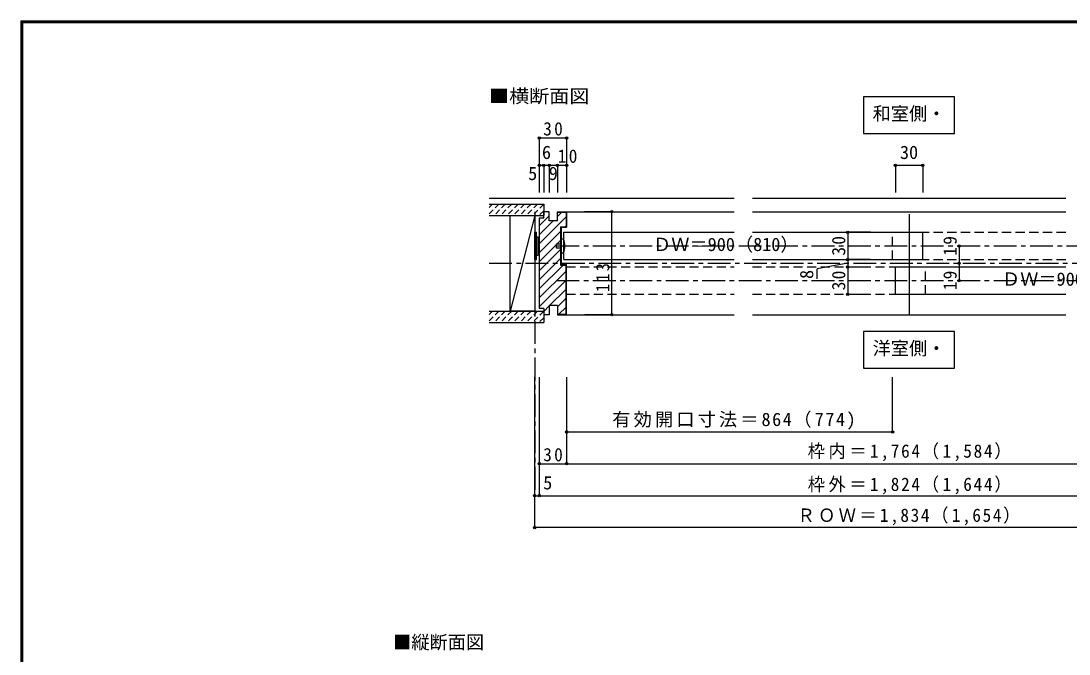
# Model space of a CAD drawing. Units: millimetres at full size, sheet at 1:5; some dimension numbers follow another scale. Extents: x -973 to 977, y -701 to 696.
# Drawn here: x -973 to 177, y 1 to 696 of the extents above; entities that cross this region are included whole.
import ezdxf
from ezdxf.enums import TextEntityAlignment as Align

# ---------------------------------------------------------------- set-up
doc = ezdxf.new("R2010")
doc.units = ezdxf.units.MM
doc.header["$LTSCALE"] = 5
doc.header["$PDMODE"] = 32
doc.header["$PDSIZE"] = 2.5
for name, pattern in [('CHAIN1', [8, 5, -1, 1, -1]), ('DASHED1', [1.8, 1.2, -0.6]), ('DASHED2', [3, 2, -1])]:
    doc.linetypes.add(name, pattern=pattern)
for name, color, linetype in [('0-1_通り芯', 4, 'CHAIN1'), ('0-2_柱', 7, 'Continuous'), ('0-3_仕上げ', 2, 'Continuous'), ('0-4_枠', 3, 'Continuous'), ('0-6_扉', 6, 'Continuous'), ('0-7_金物', 7, 'Continuous'), ('0-A_文字', 7, 'Continuous'), ('0-B_寸法', 7, 'Continuous'), ('0-C_ハッチ', 4, 'Continuous'), ('F-1_枠', 6, 'Continuous')]:
    doc.layers.add(name, color=color, linetype=linetype)
doc.styles.add('ＭＳ ゴシック', font='')
doc.styles.get('ＭＳ ゴシック').set_extended_font_data('MS Gothic')

msp = doc.modelspace()

# ---------------------------------------------------------------- linework, layer by layer
at = {"layer": '0-1_通り芯'}
for p, q in [((-409.366, 486.5), (-409.366, 175)), ((-385.366, 449), (388.672, 449)), ((-459.366, 430), (462.672, 430)), ((-385.366, 411), (388.672, 411))]:
    msp.add_line(p, q, dxfattribs=at)
at = {"layer": '0-2_柱'}
for p, q in [((-436.366, 482.5), (-409.366, 482.5)), ((-436.366, 377.5), (-436.366, 482.5)), ((-409.366, 482.5), (-436.366, 377.5)), ((-409.366, 482.5), (-409.366, 377.5)), ((-409.366, 377.5), (-436.366, 377.5))]:
    msp.add_line(p, q, dxfattribs=at)
at = {"layer": '0-3_仕上げ'}
for p, q in [((-459.366, 501.5), (-190.352, 501.5)), ((-459.366, 495), (-399.366, 495)), ((-399.366, 495), (-399.366, 482.5)), ((-170.352, 501.5), (173.667, 501.5)), ((-459.366, 482.5), (-399.366, 482.5)), ((-459.366, 377.5), (-399.366, 377.5)), ((-399.366, 377.5), (-399.366, 365)), ((-459.366, 365), (-399.366, 365))]:
    msp.add_line(p, q, dxfattribs=at)
at = {"layer": '0-4_枠'}
for p, q in [((-399.366, 479.5), (-399.366, 486.5)), ((-393.366, 486.5), (-399.366, 486.5)), ((-393.366, 476.5), (-393.366, 486.5)), ((-384.366, 476.5), (-384.366, 486.5)), ((-384.366, 486.5), (-374.366, 486.5)), ((-384.366, 486), (-374.866, 486)), ((-374.866, 486), (-374.866, 470)), ((-374.366, 486.5), (-374.366, 469.5)), ((-399.366, 479.5), (-404.366, 479.5)), ((-404.366, 479.5), (-404.366, 380.5)), ((-384.366, 476.5), (-393.366, 476.5)), ((-380.866, 470), (-374.866, 470)), ((-380.866, 470), (-380.866, 428)), ((-380.366, 469.5), (-374.366, 469.5)), ((-380.366, 469.5), (-380.366, 428.5)), ((-380.866, 428), (-374.866, 428)), ((-380.366, 428.5), (-374.366, 428.5)), ((-374.866, 374), (-374.866, 428)), ((-374.366, 373.5), (-374.366, 428.5)), ((-399.366, 380.5), (-404.366, 380.5)), ((-399.366, 380.5), (-399.366, 373.5)), ((-393.366, 383.5), (-393.366, 373.5)), ((-384.366, 383.5), (-393.366, 383.5)), ((-384.366, 383.5), (-384.366, 373.5)), ((-393.366, 373.5), (-399.366, 373.5)), ((-384.366, 374), (-374.866, 374)), ((-384.366, 373.5), (-374.366, 373.5))]:
    msp.add_line(p, q, dxfattribs=at)
at = {"layer": '0-4_枠', "color": 4}
for p, q in [((-374.366, 486.5), (-190.352, 486.5)), ((-170.352, 486.5), (173.667, 486.5)), ((-374.366, 373.5), (-190.352, 373.5)), ((-170.352, 373.5), (173.667, 373.5))]:
    msp.add_line(p, q, dxfattribs=at)
at = {"layer": '0-6_扉', "color": 3}
msp.add_line((1.653, 484), (1.653, 374), dxfattribs=at)
at = {"layer": '0-6_扉'}
for p, q in [((-170.352, 464), (16.662, 464)), ((16.662, 434), (16.662, 464)), ((-377.366, 434), (-190.352, 434)), ((-170.352, 434), (16.662, 434)), ((-13.356, 396), (-13.356, 426)), ((-13.356, 426), (173.658, 426)), ((-13.356, 396), (173.658, 396))]:
    msp.add_line(p, q, dxfattribs=at)
at = {"layer": '0-6_扉', "color": 2, "linetype": 'DASHED2'}
for p, q in [((-16.356, 434), (-16.356, 464)), ((-16.356, 464), (173.667, 464)), ((-374.366, 396), (-374.366, 426)), ((-374.366, 426), (-190.352, 426)), ((-170.352, 426), (19.662, 426)), ((-16.356, 434), (173.667, 434)), ((19.662, 396), (19.662, 426)), ((-374.366, 396), (-190.352, 396)), ((-170.352, 396), (19.662, 396))]:
    msp.add_line(p, q, dxfattribs=at)
at = {"layer": '0-6_扉'}
msp.add_lwpolyline([(-377.366, 434), (-377.366, 464), (-190.352, 464)], dxfattribs=at)
at = {"layer": '0-7_金物'}
for p, q in [((-409.366, 464.068), (-407.366, 464.068)), ((-409.366, 434.068), (-409.366, 464.068)), ((-407.366, 434.068), (-407.366, 464.068)), ((-407.366, 459.068), (-405.366, 459.068)), ((-405.366, 439.068), (-405.366, 459.068)), ((-405.366, 458.068), (-404.359, 458.068)), ((-385.366, 446.5), (-385.366, 451.5)), ((-385.366, 451.5), (-380.366, 451.5)), ((-407.366, 439.068), (-405.366, 439.068)), ((-405.366, 440.068), (-404.359, 440.068)), ((-380.366, 446.5), (-385.366, 446.5)), ((-380.366, 441.5), (-377.366, 441.5)), ((-409.366, 434.068), (-407.366, 434.068))]:
    msp.add_line(p, q, dxfattribs=at)
msp.add_lwpolyline([(-377.366, 456.5), (-380.366, 456.5), (-380.366, 441.5)], dxfattribs=at)
msp.add_arc((-404.991, 449), 28.625, 344.81071, 15.18929, dxfattribs=at)
at = {"layer": '0-A_文字'}
for p, q in [((-48.347, 612.5), (-48.347, 572.5)), ((51.653, 612.5), (-48.347, 612.5)), ((-48.347, 355), (-48.347, 315)), ((51.653, 355), (-48.347, 355)), ((51.653, 315), (51.653, 355)), ((-48.347, 315), (51.653, 315))]:
    msp.add_line(p, q, dxfattribs=at)
msp.add_lwpolyline([(-48.347, 572.5), (51.653, 572.5), (51.653, 612.5)], dxfattribs=at)
at = {"layer": '0-B_寸法', "color": 4}
for p, q in [((-404.366, 567.5), (-404.366, 507.5)), ((-404.366, 567.5), (-374.366, 567.5)), ((-374.366, 567.5), (-374.366, 507.5)), ((-404.366, 537.5), (-374.366, 537.5)), ((-399.366, 537.5), (-399.366, 507.5)), ((-393.366, 537.5), (-393.366, 507.5)), ((-384.366, 537.5), (-384.366, 507.5)), ((-13.347, 537.5), (-13.347, 507.5)), ((-13.347, 537.5), (16.653, 537.5)), ((16.653, 537.5), (16.653, 507.5)), ((-324.633, 486.5), (-354.698, 486.5)), ((-324.633, 374.5), (-324.633, 485.5)), ((-40.612, 464), (-65.658, 464)), ((-65.658, 464), (-65.658, 434)), ((56.662, 449), (56.662, 430)), ((-65.658, 430), (-99.114, 423.995)), ((-40.612, 434), (-65.658, 434)), ((-65.658, 434), (-40.612, 434)), ((-65.658, 434), (-65.658, 396)), ((-65.658, 426), (-40.612, 426)), ((56.662, 430), (56.662, 411)), ((-99.114, 412.952), (-99.114, 423.995)), ((-65.658, 396), (-40.612, 396)), ((-324.633, 373.5), (-354.698, 373.5)), ((-409.366, 140), (-409.366, 305)), ((-404.366, 305), (-404.366, 175)), ((-374.366, 305), (-374.366, 210)), ((-16.356, 245), (-16.356, 305)), ((-374.366, 245), (-16.356, 245)), ((-404.366, 210), (407.672, 210)), ((-409.366, 175), (412.672, 175)), ((412.672, 140), (-409.366, 140))]:
    msp.add_line(p, q, dxfattribs=at)
at = {"layer": '0-B_寸法'}
for p in [(-404.366, 567.5), (-374.366, 567.5), (-404.366, 537.5), (-399.366, 537.5), (-393.366, 537.5), (-384.366, 537.5), (-374.366, 537.5), (-13.347, 537.5), (16.653, 537.5), (-324.633, 486.5), (-65.658, 464), (56.662, 449), (-65.658, 434), (-65.658, 434), (-65.658, 426), (56.662, 430), (56.662, 411), (-65.658, 396), (-324.633, 373.5), (-374.366, 245), (-16.356, 245), (-404.366, 210), (-374.366, 210), (-409.366, 175), (-404.366, 175), (-409.366, 140)]:
    msp.add_point(p, dxfattribs=at)
at = {"layer": '0-C_ハッチ', "linetype": 'DASHED1'}
for p, q in [((-455.717, 495), (-459.366, 491.351)), ((-448.646, 495), (-459.366, 484.279)), ((-441.575, 495), (-454.075, 482.5)), ((-434.504, 495), (-447.004, 482.5)), ((-427.433, 495), (-439.933, 482.5)), ((-420.362, 495), (-432.862, 482.5)), ((-413.291, 495), (-425.791, 482.5)), ((-406.22, 495), (-418.72, 482.5)), ((-399.366, 494.782), (-411.648, 482.5)), ((-399.366, 487.711), (-404.577, 482.5)), ((-455.717, 377.5), (-459.366, 373.851)), ((-448.646, 377.5), (-459.366, 366.779)), ((-441.575, 377.5), (-454.075, 365)), ((-434.504, 377.5), (-447.004, 365)), ((-427.433, 377.5), (-439.933, 365)), ((-420.362, 377.5), (-432.862, 365)), ((-413.291, 377.5), (-425.791, 365)), ((-406.22, 377.5), (-418.72, 365)), ((-399.366, 377.282), (-411.648, 365)), ((-399.366, 370.211), (-404.577, 365))]:
    msp.add_line(p, q, dxfattribs=at)
at = {"layer": '0-C_ハッチ'}
for p, q in [((-399.366, 486.084), (-398.95, 486.5)), ((-384.366, 481.285), (-379.651, 486)), ((-404.366, 471.184), (-393.366, 482.184)), ((-404.366, 451.385), (-374.866, 480.885)), ((-404.366, 461.285), (-389.151, 476.5)), ((-404.366, 441.486), (-380.866, 464.986)), ((-375.852, 470), (-374.866, 470.986)), ((-404.366, 431.586), (-380.866, 455.086)), ((-404.366, 421.687), (-380.866, 445.187)), ((-404.366, 411.787), (-380.866, 435.287)), ((-404.366, 401.888), (-378.254, 428)), ((-404.366, 391.988), (-374.866, 421.488)), ((-404.366, 382.089), (-374.866, 411.589)), ((-393.056, 383.5), (-374.866, 401.689)), ((-384.366, 382.29), (-374.866, 391.79)), ((-399.366, 377.189), (-393.366, 383.189)), ((-382.757, 374), (-374.866, 381.89))]:
    msp.add_line(p, q, dxfattribs=at)
at = {"layer": 'F-1_枠'}
for p, q in [((-973.347, 695.833), (-973.347, -700.833)), ((-973.347, 695.833), (976.653, 695.833)), ((-973.347, 695), (976.653, 695)), ((-973.347, 694.167), (976.653, 694.167)), ((-972.514, 695.833), (-972.514, -700.833)), ((-971.68, 695.833), (-971.68, -700.833))]:
    msp.add_line(p, q, dxfattribs=at)

# ---------------------------------------------------------------- texts
at = {"layer": '0-A_文字', "style": 'ＭＳ ゴシック', "width": 1.1}
msp.add_text('■横断面図', height=14.66, dxfattribs=at).set_placement((-459.366, 601.667), align=Align.BOTTOM_LEFT)
at = {"layer": '0-A_文字', "style": 'ＭＳ ゴシック'}
for s, p in [('和室側・', (-38.347, 582.5)), ('洋室側・', (-38.347, 325)), ('■縦断面図', (-564.847, 2.5))]:
    msp.add_text(s, height=14.66, dxfattribs=at).set_placement(p, align=Align.BOTTOM_LEFT)
at = {"layer": '0-B_寸法', "style": 'ＭＳ ゴシック'}
for s, p in [('6', (-401.366, 540)), ('30', (-8.347, 540)), ('5', (-416.497, 516.882)), ('9', (-393.866, 516.882)), ('ＤＷ＝900（810）', (-279.435, 439)), ('ＤＷ＝900（810）', (103.667, 401)), ('5', (-399.995, 177.5))]:
    msp.add_text(s, height=14.66, dxfattribs=at).set_placement(p, align=Align.BOTTOM_LEFT)
msp.add_text('8', height=14.66, rotation=90, dxfattribs=at).set_placement((-99.114, 412.783), align=Align.BOTTOM_LEFT)
at = {"layer": '0-B_寸法', "char_height": 14.66, "attachment_point": 7, "style": 'ＭＳ ゴシック'}
for s, insert in [('\\T1.27;\\W0.95;30', (-399.991, 570)), ('\\T1.27;\\W0.95;10', (-384.01, 540)), ('\\T1.17;有効開口寸法＝864（774)', (-324.111, 247.5)), ('\\T1.2;\\W0.95;枠内＝1,764（1,584）', (-109.597, 212.911)), ('\\T1.27;\\W0.95;30', (-399.991, 212.5)), ('\\T1.2;\\W0.95;枠外＝1,824（1,644）', (-109.597, 176.458)), ('\\T1.19;\\W0.95;ＲＯＷ＝1,834（1,654）', (-120.847, 142.5))]:
    msp.add_mtext(s, dxfattribs=dict(at, insert=insert))
at = {"layer": '0-B_寸法', "char_height": 14.66, "attachment_point": 7, "rotation": 90, "style": 'ＭＳ ゴシック'}
for s, insert in [('\\T1.27;\\W0.95;30', (-68.158, 438.375)), ('\\T1.27;\\W0.95;19', (54.162, 438.375)), ('\\T1.27;\\W0.9;113', (-327.133, 398.397)), ('\\T1.27;\\W0.95;30', (-68.158, 400.375)), ('\\T1.27;\\W0.95;19', (54.162, 400.375))]:
    msp.add_mtext(s, dxfattribs=dict(at, insert=insert))

doc.saveas('drawing.dxf')
